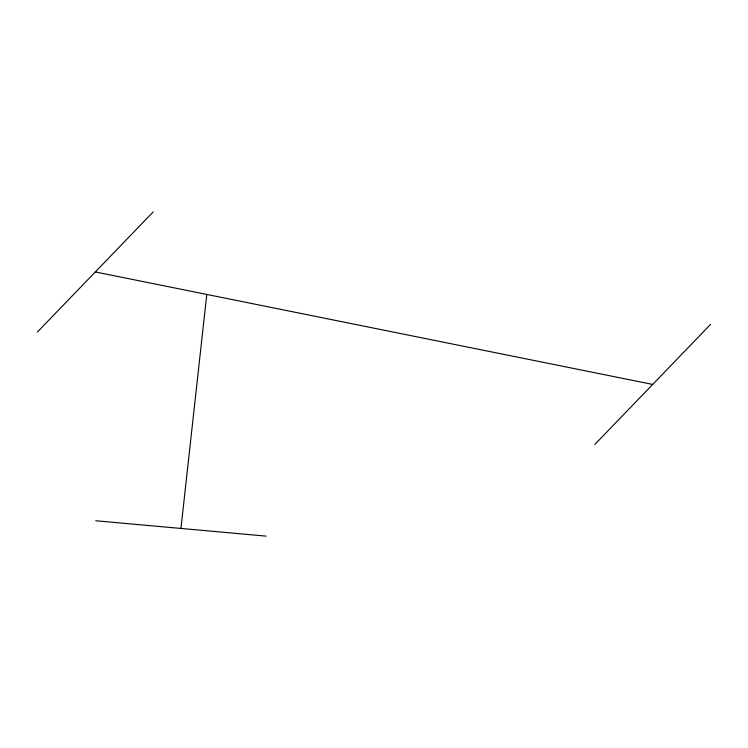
<?xml version="1.0" encoding="UTF-8"?>
<svg xmlns="http://www.w3.org/2000/svg" width="748" height="748" viewBox="0 0 748 748"><rect width="100%" height="100%" fill="white"/><g stroke="black" fill="none" stroke-linecap="round" stroke-linejoin="round"><path stroke-width="1.12" d="M180.951 528.443L206.785 294.441M37.4 332.028L153.228 211.871M594.772 444.508L710.6 324.351M95.763 520.758L266.138 536.129M95.314 271.945L652.686 384.425"/></g></svg>
